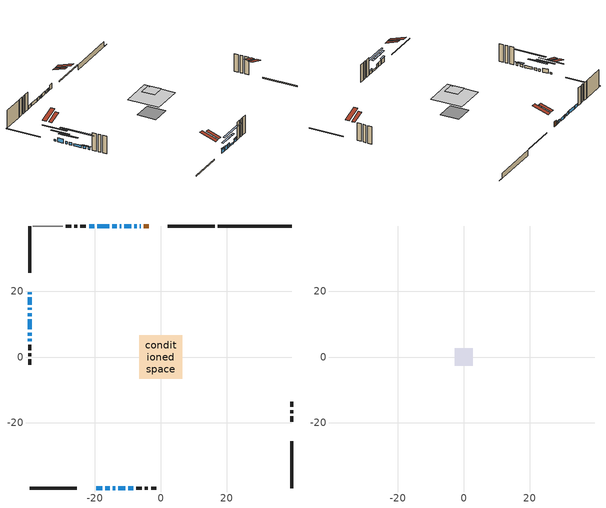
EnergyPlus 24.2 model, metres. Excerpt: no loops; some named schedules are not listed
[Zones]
conditioned space
 floor adiabatic (AdiabaticFloorConstruction): -6.54,-6.54 -6.54,6.54 6.54,6.54 6.54,-6.54 z5.18
 floor foundation (Slab1 construction): -3.92,-3.92 -3.92,3.92 3.92,3.92 3.92,-3.92 z-1.83
 wall outside (RimJoist1 construction): 16.4,39.73 2.19,39.73 / -39.73,-39.73 -25.52,-39.73 / -39.73,39.73 -39.73,25.52 / 39.73,-39.73 39.73,-25.52 z0.3:0.6
 wall outside (AdiabaticWallConstruction 1): -3.7,39.73 -5.15,39.73 z0.3:2.33
 wall outside (AdiabaticWallConstruction): -19.63,-39.73 -17.8,-39.73 / -16.87,-39.73 -15.45,-39.73 z0.3:2.08; -6.08,39.73 -6.38,39.73 / -7.31,39.73 -8.01,39.73 / -8.94,39.73 -11.01,39.73 / -11.94,39.73 -12.45,39.73 / -13.38,39.73 -14.71,39.73 / -15.64,39.73 -19.27,39.73 / -20.2,39.73 -21.76,39.73 z0.3:1.52; -39.73,19.63 -39.73,19.02 / -12.83,-39.73 -10.8,-39.73 z0.3:0.91; -14.52,-39.73 -13.76,-39.73 / -39.73,18.09 -39.73,15.81 z0.3:1.98; -39.73,14.88 -39.73,14.27 / -39.73,13.34 -39.73,12.32 / -39.73,7.42 -39.73,6.41 z0.3:1.32; -39.73,11.4 -39.73,8.35 z0.3:1.22; -39.73,5.48 -39.73,4.71 z0.3:1.37; -9.87,-39.73 -8.35,-39.73 z0.3:1.47
 wall outside (Wall1 construction): -22.69,39.73 -24.4,39.73 / -7.42,-39.73 -5.71,-39.73 / -39.73,3.79 -39.73,2.07 / 39.73,-19.63 39.73,-17.92 z0.3:7.62
 wall outside (Wall2 construction): -25.33,39.73 -26.23,39.73 / -4.78,-39.73 -3.88,-39.73 / -39.73,1.15 -39.73,0.24 / 39.73,-16.99 39.73,-16.09 z0.3:7.62
 wall outside (Wall3 construction): -27.16,39.73 -28.78,39.73 / -2.95,-39.73 -1.32,-39.73 / -39.73,-0.68 -39.73,-2.31 / 39.73,-15.16 39.73,-13.54 z0.3:7.62
 wall foundation (FoundationWall1 construction): 17.33,39.73,-1.83 17.33,39.73,0.3 37.49,39.73,0.3 37.49,39.73,-1.77 39.73,39.73,-1.77 39.73,39.73,-1.83
 wall adiabatic (Wall4 construction): -29.71,39.73 -38.8,39.73 z0.3:7.62
 window (WindowConstruction): -19.63,-39.73 -17.8,-39.73 z0.3:2.08
 window (WindowConstruction 14): -6.08,39.73 -6.38,39.73 z0.3:1.52
 window (WindowConstruction 15): -39.73,19.63 -39.73,19.02 z0.3:0.91
 window (WindowConstruction 7): -7.31,39.73 -8.01,39.73 z0.3:1.52
 window (WindowConstruction 8): -8.94,39.73 -11.01,39.73 z0.3:1.52
 window (WindowConstruction 9): -16.87,-39.73 -15.45,-39.73 z0.3:2.08
 window (WindowConstruction 10): -14.52,-39.73 -13.76,-39.73 z0.3:1.98
 window (WindowConstruction 11): -39.73,18.09 -39.73,15.81 z0.3:1.98
 window (WindowConstruction 12): -39.73,14.88 -39.73,14.27 z0.3:1.31
 window (WindowConstruction 13): -39.73,13.34 -39.73,12.32 z0.3:1.31
 window (WindowConstruction 16): -11.94,39.73 -12.45,39.73 z0.3:1.52
 window (WindowConstruction 17): -12.83,-39.73 -10.8,-39.73 z0.3:0.91
 window (WindowConstruction 18): -39.73,11.4 -39.73,8.35 z0.3:1.21
 window (WindowConstruction 1): -39.73,7.42 -39.73,6.41 z0.3:1.31
 window (WindowConstruction 2): -13.38,39.73 -14.71,39.73 z0.3:1.52
 window (WindowConstruction 3): -15.64,39.73 -19.27,39.73 z0.3:1.52
 window (WindowConstruction 4): -39.73,5.48 -39.73,4.72 z0.3:1.37
 window (WindowConstruction 5): -20.2,39.73 -21.76,39.73 z0.3:1.52
 window (WindowConstruction 6): -9.87,-39.73 -8.35,-39.73 z0.3:1.47
 door (Door): -3.7,39.73 -5.15,39.73 z0.3:2.33
 ceiling adiabatic (AdiabaticFloorConstruction): 6.54,-6.54 6.54,6.54 -6.54,6.54 -6.54,-6.54 z5.18
 roof outside (Roof3 construction): -2.77,39.73,7.62 -2.77,34.49,9.36 -1.39,34.49,9.36 -1.39,39.73,7.62; -20.56,-39.73,7.62 -20.56,-34.49,9.36 -21.94,-34.49,9.36 -21.94,-39.73,7.62; -39.73,20.56,7.62 -34.49,20.56,9.36 -34.49,21.94,9.36 -39.73,21.94,7.62; 39.73,-20.56,7.62 34.49,-20.56,9.36 34.49,-21.94,9.36 39.73,-21.94,7.62
attic - vented
 floor to conditioned space (Floor1 construction Reversed): -2.67,-2.67 -2.67,2.67 2.67,2.67 2.67,-2.67 z7.62
 floor to conditioned space (Floor2 construction Reversed): -2.03,-2.03 -2.03,2.03 2.03,2.03 2.03,-2.03 z7.62
 roof outside (Roof1 construction): -0.46,39.73,7.62 -0.46,33.19,9.79 1.26,33.19,9.79 1.26,39.73,7.62; -22.87,-39.73,7.62 -22.87,-33.19,9.79 -24.59,-33.19,9.79 -24.59,-39.73,7.62; -39.73,22.87,7.62 -33.19,22.87,9.79 -33.19,24.59,9.79 -39.73,24.59,7.62; 39.73,-22.87,7.62 33.19,-22.87,9.79 33.19,-24.59,9.79 39.73,-24.59,7.62
shading: -17.5,-39.73 -19.93,-39.73 -19.93,-40.34 -17.5,-40.34 z2.38; -39.73,14.14 -39.73,24.51 -40.03,24.51 -40.03,14.14 z5.79; -12.71,-39.73 -19.61,-39.73 -19.61,-40.34 -12.71,-40.34 z4.82; -11.02,-39.73 -17.26,-39.73 -17.26,-40.34 -11.02,-40.34 z4.72; -39.73,13.07 -39.73,20.83 -40.34,20.83 -40.34,13.07 z4.72; -39.73,11.53 -39.73,17.62 -40.34,17.62 -40.34,11.53 z4.06; -39.73,9.58 -39.73,16.08 -40.34,16.08 -40.34,9.58 z4.06; -5.31,-39.73 -18.32,-39.73 -18.32,-40.34 -5.31,-40.34 z6.4; -39.73,2.86 -39.73,16.88 -40.34,16.88 -40.34,2.86 z6.7; -39.73,6.11 -39.73,7.72 -40.34,7.72 -40.34,6.11 z1.61; -39.73,4.42 -39.73,5.78 -40.03,5.78 -40.03,4.42 z1.67; -8.05,-39.73 -10.17,-39.73 -10.17,-40.03 -8.05,-40.03 z1.77
[Building]
Building 1: Terrain=Suburbs
[Site:Location]
Toronto Intl AP_ON: Latitude {deg}=43.68; Longitude {deg}=-79.63; Time Zone {hr}=-5; Elevation {m}=173; Keep Site Location Information=Yes
[Site:GroundTemperature:Shallow]
4.59119, 2.66285, 2.50842, 3.42352, 7.09712, 10.7536, 13.9236, 15.9317, 16.1023, 14.4691, 11.3799, 7.83558
[Site:WaterMainsTemperature]
Calculation Method=Schedule; Temperature Schedule=mains temperature schedule
[Material] Roughness=Rough; Thermal Absorptance=0.9
Name | Thickness {m} | Conductivity {W/m-K} | Density {kg/m3} | Specific Heat {J/kg-K} | Solar Absorptance | Visible Absorptance
asphalt or fiberglass shingles | 0.00635 | 0.162714 | 1121.4 | 1465.45 | 0.4 | 0.4
ceiling loosefill ins | 0.169333 | 0.0480833 | 16.02 | 1046.75 | 0.7 | 0.7
ceiling loosefill ins 1 | 0.0846667 | 0.0480833 | 16.02 | 1046.75 | 0.7 | 0.7
ceiling stud and cavity | 0.1397 | 0.566682 | 65.682 | 1177.47 | 0.7 | 0.7
ceiling stud and cavity 1 | 0.1397 | 0.0926836 | 65.682 | 1177.47 | 0.7 | 0.7
concrete 4.0 in. | 0.1016 | 1.803125 | 2242.8 | 837.4 | 0.7 | 0.7
concrete 8.0 in. | 0.2032 | 1.803125 | 2242.8 | 837.4 | 0.7 | 0.7
door material | 0.04445 | 0.188738 | 512.64 | 1214.23 | 0.7 | 0.7
floor covering | 0.0127 | 0.0433444 | 54.468 | 1339.84 | 0.6 | 0.6
floor rigid ins; wall rigid ins | 0.512978 | 0.029427 | 32.04 | 1214.23 | 0.7 | 0.7
floor stud and cavity | 0.1397 | 1.75129 | 37.0049 | 1207.88 | 0.7 | 0.7
furniture material conditioned space 1 | 0.1524 | 0.115458 | 640.8 | 1214.23 | 0.6 | 0.6
gypsum board | 0.0127 | 0.160291 | 801 | 837.4 | 0.6 | 0.6
osb sheathing 0.5 in. | 0.0127 | 0.115458 | 512.64 | 1214.23 | 0.7 | 0.7
osb sheathing 0.5 in. 1 | 0.0127 | 0.115458 | 512.64 | 1214.23 | 0.4 | 0.4
osb sheathing 0.75 in. | 0.01905 | 0.115458 | 512.64 | 1214.23 | 0.7 | 0.7
rim joist stud and cavity | 0.0508 | 0.103237 | 50.32683 | 1063.81 | 0.6 | 0.6
roof stud and cavity | 0.2032 | 4.30861 | 78.34581 | 1123.46 | 0.7 | 0.7
wall stud and cavity | 0.1397 | 0.248715 | 139.0536 | 1170.24 | 0.7 | 0.7
wall stud and cavity 1 | 0.1397 | 0.244877 | 139.0536 | 1170.24 | 0.7 | 0.7
wall stud and cavity 2 | 0.1397 | 0.249497 | 139.0536 | 1170.24 | 0.7 | 0.7
wall stud and cavity 3 | 0.1397 | 0.193254 | 139.0536 | 1170.24 | 0.7 | 0.7
wall stud and cavity 4 | 0.0889 | 0.380278 | 52.3479 | 1209.89 | 0.7 | 0.7
wall stud and cavity 5 | 0.0889 | 0.391764 | 83.0341 | 1211.67 | 0.7 | 0.7
wood siding | 0.0254 | 0.102417 | 544.68 | 1172.36 | 0.4 | 0.4
wood siding 1; wood siding 2; wood siding 3 | 0.0254 | 0.102417 | 544.68 | 1172.36 | 0.7 | 0.7
[WindowMaterial:SimpleGlazingSystem]
Name | U-Factor {W/m2-K} | Solar Heat Gain Coefficient
WindowMaterial | 2.66696 | 0.53
WindowMaterial 1 | 2.67604 | 0.5
WindowMaterial 10 | 5.20275 | 0.65
WindowMaterial 11 | 2.691372 | 0.44
WindowMaterial 2 | 2.65787 | 0.58
WindowMaterial 3 | 2.67888 | 0.49
WindowMaterial 4 | 2.67945 | 0.5
WindowMaterial 5 | 2.67661 | 0.49
WindowMaterial 6 | 2.677177 | 0.49
WindowMaterial 7 | 2.66241 | 0.56
WindowMaterial 8 | 2.67093 | 0.52
WindowMaterial 9 | 2.682855 | 0.47
[Construction]
AdiabaticFloorConstruction: floor stud and cavity, floor rigid ins, osb sheathing 0.75 in., floor covering
AdiabaticWallConstruction: wood siding 2, wall rigid ins, wall stud and cavity 4, gypsum board
AdiabaticWallConstruction 1: wood siding 3, wall rigid ins, wall stud and cavity 4, gypsum board
Door: door material
Floor1 construction Reversed: gypsum board, ceiling stud and cavity, ceiling loosefill ins
Floor2 construction Reversed: gypsum board, ceiling stud and cavity 1, ceiling loosefill ins 1
FoundationWall1 construction: concrete 8.0 in.
furniture construction conditioned space 1: furniture material conditioned space 1
PartitionWallConstruction: gypsum board, wall stud and cavity 5, gypsum board
RimJoist1 construction: wood siding 1, rim joist stud and cavity
Roof1 construction: asphalt or fiberglass shingles
Roof3 construction: asphalt or fiberglass shingles, osb sheathing 0.75 in., roof stud and cavity, gypsum board
Slab1 construction: concrete 4.0 in.
Wall1 construction: wood siding, osb sheathing 0.5 in., wall stud and cavity, gypsum board
Wall2 construction: wood siding, osb sheathing 0.5 in., wall stud and cavity 1, gypsum board
Wall3 construction: wood siding, osb sheathing 0.5 in., wall stud and cavity 2, gypsum board
Wall4 construction: osb sheathing 0.5 in. 1, wall stud and cavity 3, gypsum board
WindowConstruction; WindowConstruction 2: WindowMaterial
WindowConstruction 1; WindowConstruction 13: WindowMaterial 1
WindowConstruction 10; WindowConstruction 11: WindowMaterial 8
WindowConstruction 12: WindowMaterial 9
WindowConstruction 14; WindowConstruction 15: WindowMaterial 10
WindowConstruction 16; WindowConstruction 17: WindowMaterial 11
WindowConstruction 18; WindowConstruction 4: WindowMaterial 3
WindowConstruction 3: WindowMaterial 2
WindowConstruction 5: WindowMaterial 4
WindowConstruction 6: WindowMaterial 5
WindowConstruction 7: WindowMaterial 6
WindowConstruction 8; WindowConstruction 9: WindowMaterial 7
[Zone] Multiplier=1; Part of Total Floor Area=Yes
Name | Volume {m3}
attic - vented | 15.9417
conditioned space | 613.7
[Space]
Name | Zone | Volume {m3}
attic - vented 1 | attic - vented | 15.9417
conditioned space 1 | conditioned space | 613.7
[ZoneInfiltration:EffectiveLeakageArea]
infil attic - vented 1: Zone or Space=attic - vented 1; Schedule=Always On Discrete; Effective Air Leakage Area {cm2}=1864.55; Stack Coefficient=0.000151551; Wind Coefficient=8.31763e-06
[ZoneMixing]
whole house fan mix: Zone or Space=attic - vented; Schedule=Always On Continuous; Design Flow Rate Calculation Method=Flow/Zone; Design Flow Rate {m3/s}=0; Source Zone or Space=conditioned space
[SurfaceProperty:ExposedFoundationPerimeter]
Slab1: Exposed Perimeter Calculation Method=TotalExposedPerimeter; Total Exposed Perimeter {m}=22.403
[InternalMass] Zone or ZoneList=conditioned space; Space or SpaceList=conditioned space 1
Name | Construction | Surface Area {m2}
furniture mass conditioned space 1 | furniture construction conditioned space 1 | 92.9201
partition wall mass | PartitionWallConstruction | 232.3
[Lights]
interior lighting: Zone or ZoneList or Space or SpaceList=conditioned space 1; Schedule=interior lighting schedule; Design Level Calculation Method=LightingLevel; Lighting Level {W}=343.2; Return Air Fraction=0; Fraction Radiant=0.6; Fraction Visible=0.2; Fraction Replaceable=1
[People]
occupants: Zone or ZoneList or Space or SpaceList=conditioned space 1; Number of People Schedule=occupants schedule; Number of People Calculation Method=People; Number of People=3; Fraction Radiant=0.314171; Sensible Heat Fraction=0.56303; Activity Level Schedule=occupants activity schedule; Carbon Dioxide Generation Rate {m3/s-W}=0; Enable ASHRAE 55 Comfort Warnings=No; Mean Radiant Temperature Calculation Type=EnclosureAveraged
[ElectricEquipment] Zone or ZoneList or Space or SpaceList=conditioned space 1; Design Level Calculation Method=EquipmentLevel
Name | Schedule | Design Level {W} | Fraction Latent | Fraction Radiant | Fraction Lost
clothes dryer | clothes dryer schedule | 140.772 | 0.015 | 0.081 | 0.85
clothes washer | clothes washer schedule | 32.1985 | 0.03 | 0.162 | 0.7
cooking range | cooking range schedule | 208.969 | 0.08 | 0.432 | 0.2
dishwasher | dishwasher schedule | 66.8632 | 0.3 | 0.18 | 0.4
fridge | fridge schedule | 72.9452 | 0 | 0.6 | 0
mech vent house fan | mech vent house fan schedule | 0 | 0 | 0 | 1
mech vent house fan cfis | mech vent house fan cfis schedule | 0 | 0 | 0 | 0
misc plug loads | misc plug loads schedule | 494.7 | 0.045 | 0.513 | 0.1
whole house fan | Always On Discrete | 0 | 0 | 0 | 1
[OtherEquipment] Zone or ZoneList or Space or SpaceList=conditioned space 1; Design Level Calculation Method=EquipmentLevel
Name | Fuel Type | Schedule | Design Level {W} | Fraction Latent | Fraction Radiant | Fraction Lost
clothes dryer 1 | Electricity | clothes dryer schedule | 0 | 0.015 | 0.081 | 0.85
cooking range 1 | Electricity | cooking range schedule | 0 | 0.08 | 0.432 | 0.2
general water use latent | None | general water use schedule | 59.3978 | 1 | 0 | 0
general water use sensible | None | general water use schedule | -58.539 | 0 | 0.6 | 0
mech vent house fan latent load | None | Always On Discrete | 0 | 1 | 0 | 0
mech vent house fan sensible load | None | Always On Discrete | 0 | 0 | 0 | 0
water heater energy adjustment1 | NaturalGas | Always On Discrete | 0.01 | 0 | 0 | 1
[ZoneInfiltration:DesignFlowRate] Zone or ZoneList or Space or SpaceList=conditioned space 1; Schedule=Always On Discrete; Design Flow Rate Calculation Method=Flow/Zone; Design Flow Rate {m3/s}=0
infil flow; natural vent flow; whole house fan flow
[Foundation:Kiva]
Foundation Kiva 1: Initial Indoor Air Temperature {C}=18; Wall Height Above Grade {m}=0.300015; Wall Depth Below Slab {m}=0.2032
[Foundation:Kiva:Settings]
Soil Conductivity {W/m-K}=0.849921; Soil Density {kg/m3}=1842.3; Soil Specific Heat {J/kg-K}=418.7; Ground Solar Absorptivity=0.9; Ground Thermal Absorptivity=0.9; Ground Surface Roughness {m}=0.03; Far-Field Width {m}=40; Deep-Ground Boundary Condition=ZeroFlux; Deep-Ground Depth {m}=40; Minimum Cell Dimension {m}=0.2; Maximum Cell Growth Coefficient=3; Simulation Timestep=Timestep
[Exterior:Lights]
exterior lighting: Schedule=exterior lighting schedule; Design Level {W}=75.6
[Schedule:Constant]
Name | Hourly Value
Always On Continuous; mech vent house fan schedule; mech vent house fan cfis schedule; Always On Discrete | 1
occupants activity schedule | 117.228
fridge schedule | 0
[Schedule:Week:Daily]
interior lighting schedule Week Rule - Jan1-Jan27: interior lighting schedule day, interior lighting schedule day, interior lighting schedule day, interior lighting schedule day, interior lighting schedule day, interior lighting schedule day, interior lighting schedule day, interior lighting schedule default day, interior lighting schedule default day, interior lighting schedule default day, interior lighting schedule default day, interior lighting schedule default day
interior lighting schedule Week Rule - Jan28-Feb3: interior lighting schedule day, interior lighting schedule day, interior lighting schedule day, interior lighting schedule day, interior lighting schedule day 1, interior lighting schedule day 1, interior lighting schedule day 1, interior lighting schedule default day, interior lighting schedule default day, interior lighting schedule default day, interior lighting schedule default day, interior lighting schedule default day
interior lighting schedule Week Rule - Feb4-Feb24: interior lighting schedule day 1, interior lighting schedule day 1, interior lighting schedule day 1, interior lighting schedule day 1, interior lighting schedule day 1, interior lighting schedule day 1, interior lighting schedule day 1, interior lighting schedule default day, interior lighting schedule default day, interior lighting schedule default day, interior lighting schedule default day, interior lighting schedule default day
interior lighting schedule Week Rule - Feb25-Mar3: interior lighting schedule day 1, interior lighting schedule day 1, interior lighting schedule day 1, interior lighting schedule day 1, interior lighting schedule day 2, interior lighting schedule day 2, interior lighting schedule day 2, interior lighting schedule default day, interior lighting schedule default day, interior lighting schedule default day, interior lighting schedule default day, interior lighting schedule default day
interior lighting schedule Week Rule - Mar4-Mar31: interior lighting schedule day 2, interior lighting schedule day 2, interior lighting schedule day 2, interior lighting schedule day 2, interior lighting schedule day 2, interior lighting schedule day 2, interior lighting schedule day 2, interior lighting schedule default day, interior lighting schedule default day, interior lighting schedule default day, interior lighting schedule default day, interior lighting schedule default day
interior lighting schedule Week Rule - Apr1-Apr28: interior lighting schedule day 3, interior lighting schedule day 3, interior lighting schedule day 3, interior lighting schedule day 3, interior lighting schedule day 3, interior lighting schedule day 3, interior lighting schedule day 3, interior lighting schedule default day, interior lighting schedule default day, interior lighting schedule default day, interior lighting schedule default day, interior lighting schedule default day
interior lighting schedule Week Rule - Apr29-May5: interior lighting schedule day 3, interior lighting schedule day 3, interior lighting schedule day 4, interior lighting schedule day 4, interior lighting schedule day 4, interior lighting schedule day 4, interior lighting schedule day 4, interior lighting schedule default day, interior lighting schedule default day, interior lighting schedule default day, interior lighting schedule default day, interior lighting schedule default day
interior lighting schedule Week Rule - May6-May26: interior lighting schedule day 4, interior lighting schedule day 4, interior lighting schedule day 4, interior lighting schedule day 4, interior lighting schedule day 4, interior lighting schedule day 4, interior lighting schedule day 4, interior lighting schedule default day, interior lighting schedule default day, interior lighting schedule default day, interior lighting schedule default day, interior lighting schedule default day
interior lighting schedule Week Rule - May27-Jun2: interior lighting schedule day 4, interior lighting schedule day 4, interior lighting schedule day 4, interior lighting schedule day 4, interior lighting schedule day 4, interior lighting schedule day 5, interior lighting schedule day 5, interior lighting schedule default day, interior lighting schedule default day, interior lighting schedule default day, interior lighting schedule default day, interior lighting schedule default day
interior lighting schedule Week Rule - Jun3-Jun30: interior lighting schedule day 5, interior lighting schedule day 5, interior lighting schedule day 5, interior lighting schedule day 5, interior lighting schedule day 5, interior lighting schedule day 5, interior lighting schedule day 5, interior lighting schedule default day, interior lighting schedule default day, interior lighting schedule default day, interior lighting schedule default day, interior lighting schedule default day
interior lighting schedule Week Rule - Jul1-Jul28: interior lighting schedule day 6, interior lighting schedule day 6, interior lighting schedule day 6, interior lighting schedule day 6, interior lighting schedule day 6, interior lighting schedule day 6, interior lighting schedule day 6, interior lighting schedule default day, interior lighting schedule default day, interior lighting schedule default day, interior lighting schedule default day, interior lighting schedule default day
interior lighting schedule Week Rule - Jul29-Aug4: interior lighting schedule day 6, interior lighting schedule day 6, interior lighting schedule day 6, interior lighting schedule day 7, interior lighting schedule day 7, interior lighting schedule day 7, interior lighting schedule day 7, interior lighting schedule default day, interior lighting schedule default day, interior lighting schedule default day, interior lighting schedule default day, interior lighting schedule default day
interior lighting schedule Week Rule - Aug5-Aug25: interior lighting schedule day 7, interior lighting schedule day 7, interior lighting schedule day 7, interior lighting schedule day 7, interior lighting schedule day 7, interior lighting schedule day 7, interior lighting schedule day 7, interior lighting schedule default day, interior lighting schedule default day, interior lighting schedule default day, interior lighting schedule default day, interior lighting schedule default day
interior lighting schedule Week Rule - Aug26-Sep1: interior lighting schedule day 7, interior lighting schedule day 7, interior lighting schedule day 7, interior lighting schedule day 7, interior lighting schedule day 7, interior lighting schedule day 7, interior lighting schedule day 8, interior lighting schedule default day, interior lighting schedule default day, interior lighting schedule default day, interior lighting schedule default day, interior lighting schedule default day
interior lighting schedule Week Rule - Sep2-Sep29: interior lighting schedule day 8, interior lighting schedule day 8, interior lighting schedule day 8, interior lighting schedule day 8, interior lighting schedule day 8, interior lighting schedule day 8, interior lighting schedule day 8, interior lighting schedule default day, interior lighting schedule default day, interior lighting schedule default day, interior lighting schedule default day, interior lighting schedule default day
interior lighting schedule Week Rule - Sep30-Oct6: interior lighting schedule day 8, interior lighting schedule day 9, interior lighting schedule day 9, interior lighting schedule day 9, interior lighting schedule day 9, interior lighting schedule day 9, interior lighting schedule day 9, interior lighting schedule default day, interior lighting schedule default day, interior lighting schedule default day, interior lighting schedule default day, interior lighting schedule default day
interior lighting schedule Week Rule - Oct7-Oct27: interior lighting schedule day 9, interior lighting schedule day 9, interior lighting schedule day 9, interior lighting schedule day 9, interior lighting schedule day 9, interior lighting schedule day 9, interior lighting schedule day 9, interior lighting schedule default day, interior lighting schedule default day, interior lighting schedule default day, interior lighting schedule default day, interior lighting schedule default day
interior lighting schedule Week Rule - Oct28-Nov3: interior lighting schedule day 9, interior lighting schedule day 9, interior lighting schedule day 9, interior lighting schedule day 9, interior lighting schedule day 10, interior lighting schedule day 10, interior lighting schedule day 10, interior lighting schedule default day, interior lighting schedule default day, interior lighting schedule default day, interior lighting schedule default day, interior lighting schedule default day
interior lighting schedule Week Rule - Nov4-Nov24: interior lighting schedule day 10, interior lighting schedule day 10, interior lighting schedule day 10, interior lighting schedule day 10, interior lighting schedule day 10, interior lighting schedule day 10, interior lighting schedule day 10, interior lighting schedule default day, interior lighting schedule default day, interior lighting schedule default day, interior lighting schedule default day, interior lighting schedule default day
interior lighting schedule Week Rule - Nov25-Dec1: interior lighting schedule day 10, interior lighting schedule day 10, interior lighting schedule day 10, interior lighting schedule day 10, interior lighting schedule day 10, interior lighting schedule day 10, interior lighting schedule day 11, interior lighting schedule default day, interior lighting schedule default day, interior lighting schedule default day, interior lighting schedule default day, interior lighting schedule default day
interior lighting schedule Week Rule - Dec2-Dec31: interior lighting schedule day 11, interior lighting schedule day 11, interior lighting schedule day 11, interior lighting schedule day 11, interior lighting schedule day 11, interior lighting schedule day 11, interior lighting schedule day 11, interior lighting schedule default day, interior lighting schedule default day, interior lighting schedule default day, interior lighting schedule default day, interior lighting schedule default day
occupants schedule Week Rule - Jan1-Dec31: occupants schedule day, occupants schedule day, occupants schedule day, occupants schedule day, occupants schedule day, occupants schedule day, occupants schedule day, occupants schedule default day, occupants schedule default day, occupants schedule default day, occupants schedule default day, occupants schedule default day
clothes dryer schedule Week Rule - Jan1-Dec31: clothes dryer schedule day, clothes dryer schedule day, clothes dryer schedule day, clothes dryer schedule day, clothes dryer schedule day, clothes dryer schedule day, clothes dryer schedule day, clothes dryer schedule default day, clothes dryer schedule default day, clothes dryer schedule default day, clothes dryer schedule default day, clothes dryer schedule default day
clothes washer schedule Week Rule - Jan1-Dec31: clothes washer schedule day, clothes washer schedule day, clothes washer schedule day, clothes washer schedule day, clothes washer schedule day, clothes washer schedule day, clothes washer schedule day, clothes washer schedule default day, clothes washer schedule default day, clothes washer schedule default day, clothes washer schedule default day, clothes washer schedule default day
cooking range schedule Week Rule - Jan1-Dec31: cooking range schedule day, cooking range schedule day, cooking range schedule day, cooking range schedule day, cooking range schedule day, cooking range schedule day, cooking range schedule day, cooking range schedule default day, cooking range schedule default day, cooking range schedule default day, cooking range schedule default day, cooking range schedule default day
dishwasher schedule Week Rule - Jan1-Dec31: dishwasher schedule day, dishwasher schedule day, dishwasher schedule day, dishwasher schedule day, dishwasher schedule day, dishwasher schedule day, dishwasher schedule day, dishwasher schedule default day, dishwasher schedule default day, dishwasher schedule default day, dishwasher schedule default day, dishwasher schedule default day
misc plug loads schedule Week Rule - Jan1-Dec31: misc plug loads schedule day, misc plug loads schedule day, misc plug loads schedule day, misc plug loads schedule day, misc plug loads schedule day, misc plug loads schedule day, misc plug loads schedule day, misc plug loads schedule default day, misc plug loads schedule default day, misc plug loads schedule default day, misc plug loads schedule default day, misc plug loads schedule default day
general water use schedule Week Rule - Jan1-Dec31: general water use schedule day, general water use schedule day, general water use schedule day, general water use schedule day, general water use schedule day, general water use schedule day, general water use schedule day, general water use schedule default day, general water use schedule default day, general water use schedule default day, general water use schedule default day, general water use schedule default day
exterior lighting schedule Week Rule - Jan1-Jan27: exterior lighting schedule day, exterior lighting schedule day, exterior lighting schedule day, exterior lighting schedule day, exterior lighting schedule day, exterior lighting schedule day, exterior lighting schedule day, exterior lighting schedule default day, exterior lighting schedule default day, exterior lighting schedule default day, exterior lighting schedule default day, exterior lighting schedule default day
exterior lighting schedule Week Rule - Jan28-Feb3: exterior lighting schedule day, exterior lighting schedule day, exterior lighting schedule day, exterior lighting schedule day, exterior lighting schedule day 1, exterior lighting schedule day 1, exterior lighting schedule day 1, exterior lighting schedule default day, exterior lighting schedule default day, exterior lighting schedule default day, exterior lighting schedule default day, exterior lighting schedule default day
exterior lighting schedule Week Rule - Feb4-Feb24: exterior lighting schedule day 1, exterior lighting schedule day 1, exterior lighting schedule day 1, exterior lighting schedule day 1, exterior lighting schedule day 1, exterior lighting schedule day 1, exterior lighting schedule day 1, exterior lighting schedule default day, exterior lighting schedule default day, exterior lighting schedule default day, exterior lighting schedule default day, exterior lighting schedule default day
exterior lighting schedule Week Rule - Feb25-Mar3: exterior lighting schedule day 1, exterior lighting schedule day 1, exterior lighting schedule day 1, exterior lighting schedule day 1, exterior lighting schedule day 2, exterior lighting schedule day 2, exterior lighting schedule day 2, exterior lighting schedule default day, exterior lighting schedule default day, exterior lighting schedule default day, exterior lighting schedule default day, exterior lighting schedule default day
exterior lighting schedule Week Rule - Mar4-Mar31: exterior lighting schedule day 2, exterior lighting schedule day 2, exterior lighting schedule day 2, exterior lighting schedule day 2, exterior lighting schedule day 2, exterior lighting schedule day 2, exterior lighting schedule day 2, exterior lighting schedule default day, exterior lighting schedule default day, exterior lighting schedule default day, exterior lighting schedule default day, exterior lighting schedule default day
exterior lighting schedule Week Rule - Apr1-Apr28: exterior lighting schedule day 3, exterior lighting schedule day 3, exterior lighting schedule day 3, exterior lighting schedule day 3, exterior lighting schedule day 3, exterior lighting schedule day 3, exterior lighting schedule day 3, exterior lighting schedule default day, exterior lighting schedule default day, exterior lighting schedule default day, exterior lighting schedule default day, exterior lighting schedule default day
exterior lighting schedule Week Rule - Apr29-May5: exterior lighting schedule day 3, exterior lighting schedule day 3, exterior lighting schedule day 4, exterior lighting schedule day 4, exterior lighting schedule day 4, exterior lighting schedule day 4, exterior lighting schedule day 4, exterior lighting schedule default day, exterior lighting schedule default day, exterior lighting schedule default day, exterior lighting schedule default day, exterior lighting schedule default day
exterior lighting schedule Week Rule - May6-May26: exterior lighting schedule day 4, exterior lighting schedule day 4, exterior lighting schedule day 4, exterior lighting schedule day 4, exterior lighting schedule day 4, exterior lighting schedule day 4, exterior lighting schedule day 4, exterior lighting schedule default day, exterior lighting schedule default day, exterior lighting schedule default day, exterior lighting schedule default day, exterior lighting schedule default day
exterior lighting schedule Week Rule - May27-Jun2: exterior lighting schedule day 4, exterior lighting schedule day 4, exterior lighting schedule day 4, exterior lighting schedule day 4, exterior lighting schedule day 4, exterior lighting schedule day 5, exterior lighting schedule day 5, exterior lighting schedule default day, exterior lighting schedule default day, exterior lighting schedule default day, exterior lighting schedule default day, exterior lighting schedule default day
exterior lighting schedule Week Rule - Jun3-Jun30: exterior lighting schedule day 5, exterior lighting schedule day 5, exterior lighting schedule day 5, exterior lighting schedule day 5, exterior lighting schedule day 5, exterior lighting schedule day 5, exterior lighting schedule day 5, exterior lighting schedule default day, exterior lighting schedule default day, exterior lighting schedule default day, exterior lighting schedule default day, exterior lighting schedule default day
exterior lighting schedule Week Rule - Jul1-Jul28: exterior lighting schedule day 6, exterior lighting schedule day 6, exterior lighting schedule day 6, exterior lighting schedule day 6, exterior lighting schedule day 6, exterior lighting schedule day 6, exterior lighting schedule day 6, exterior lighting schedule default day, exterior lighting schedule default day, exterior lighting schedule default day, exterior lighting schedule default day, exterior lighting schedule default day
exterior lighting schedule Week Rule - Jul29-Aug4: exterior lighting schedule day 6, exterior lighting schedule day 6, exterior lighting schedule day 6, exterior lighting schedule day 7, exterior lighting schedule day 7, exterior lighting schedule day 7, exterior lighting schedule day 7, exterior lighting schedule default day, exterior lighting schedule default day, exterior lighting schedule default day, exterior lighting schedule default day, exterior lighting schedule default day
exterior lighting schedule Week Rule - Aug5-Aug25: exterior lighting schedule day 7, exterior lighting schedule day 7, exterior lighting schedule day 7, exterior lighting schedule day 7, exterior lighting schedule day 7, exterior lighting schedule day 7, exterior lighting schedule day 7, exterior lighting schedule default day, exterior lighting schedule default day, exterior lighting schedule default day, exterior lighting schedule default day, exterior lighting schedule default day
exterior lighting schedule Week Rule - Aug26-Sep1: exterior lighting schedule day 7, exterior lighting schedule day 7, exterior lighting schedule day 7, exterior lighting schedule day 7, exterior lighting schedule day 7, exterior lighting schedule day 7, exterior lighting schedule day 8, exterior lighting schedule default day, exterior lighting schedule default day, exterior lighting schedule default day, exterior lighting schedule default day, exterior lighting schedule default day
exterior lighting schedule Week Rule - Sep2-Sep29: exterior lighting schedule day 8, exterior lighting schedule day 8, exterior lighting schedule day 8, exterior lighting schedule day 8, exterior lighting schedule day 8, exterior lighting schedule day 8, exterior lighting schedule day 8, exterior lighting schedule default day, exterior lighting schedule default day, exterior lighting schedule default day, exterior lighting schedule default day, exterior lighting schedule default day
exterior lighting schedule Week Rule - Sep30-Oct6: exterior lighting schedule day 8, exterior lighting schedule day 9, exterior lighting schedule day 9, exterior lighting schedule day 9, exterior lighting schedule day 9, exterior lighting schedule day 9, exterior lighting schedule day 9, exterior lighting schedule default day, exterior lighting schedule default day, exterior lighting schedule default day, exterior lighting schedule default day, exterior lighting schedule default day
exterior lighting schedule Week Rule - Oct7-Oct27: exterior lighting schedule day 9, exterior lighting schedule day 9, exterior lighting schedule day 9, exterior lighting schedule day 9, exterior lighting schedule day 9, exterior lighting schedule day 9, exterior lighting schedule day 9, exterior lighting schedule default day, exterior lighting schedule default day, exterior lighting schedule default day, exterior lighting schedule default day, exterior lighting schedule default day
[Schedule:Year]
interior lighting schedule: interior lighting schedule Week Rule - Jan1-Jan27, 1, 1, 1, 27, interior lighting schedule Week Rule - Jan28-Feb3, 1, 28, 2, 3, interior lighting schedule Week Rule - Feb4-Feb24, 2, 4, 2, 24, interior lighting schedule Week Rule - Feb25-Mar3, 2, 25, 3, 3, interior lighting schedule Week Rule - Mar4-Mar31, 3, 4, 3, 31, interior lighting schedule Week Rule - Apr1-Apr28, 4, 1, 4, 28, interior lighting schedule Week Rule - Apr29-May5, 4, 29, 5, 5, interior lighting schedule Week Rule - May6-May26, 5, 6, 5, 26, interior lighting schedule Week Rule - May27-Jun2, 5, 27, 6, 2, interior lighting schedule Week Rule - Jun3-Jun30, 6, 3, 6, 30, interior lighting schedule Week Rule - Jul1-Jul28, 7, 1, 7, 28, interior lighting schedule Week Rule - Jul29-Aug4, 7, 29, 8, 4, interior lighting schedule Week Rule - Aug5-Aug25, 8, 5, 8, 25, interior lighting schedule Week Rule - Aug26-Sep1, 8, 26, 9, 1, interior lighting schedule Week Rule - Sep2-Sep29, 9, 2, 9, 29, interior lighting schedule Week Rule - Sep30-Oct6, 9, 30, 10, 6, interior lighting schedule Week Rule - Oct7-Oct27, 10, 7, 10, 27, interior lighting schedule Week Rule - Oct28-Nov3, 10, 28, 11, 3, interior lighting schedule Week Rule - Nov4-Nov24, 11, 4, 11, 24, interior lighting schedule Week Rule - Nov25-Dec1, 11, 25, 12, 1, interior lighting schedule Week Rule - Dec2-Dec31, 12, 2, 12, 31
occupants schedule: occupants schedule Week Rule - Jan1-Dec31, 1, 1, 12, 31
clothes dryer schedule: clothes dryer schedule Week Rule - Jan1-Dec31, 1, 1, 12, 31
clothes washer schedule: clothes washer schedule Week Rule - Jan1-Dec31, 1, 1, 12, 31
cooking range schedule: cooking range schedule Week Rule - Jan1-Dec31, 1, 1, 12, 31
dishwasher schedule: dishwasher schedule Week Rule - Jan1-Dec31, 1, 1, 12, 31
misc plug loads schedule: misc plug loads schedule Week Rule - Jan1-Dec31, 1, 1, 12, 31
general water use schedule: general water use schedule Week Rule - Jan1-Dec31, 1, 1, 12, 31
exterior lighting schedule: exterior lighting schedule Week Rule - Jan1-Jan27, 1, 1, 1, 27, exterior lighting schedule Week Rule - Jan28-Feb3, 1, 28, 2, 3, exterior lighting schedule Week Rule - Feb4-Feb24, 2, 4, 2, 24, exterior lighting schedule Week Rule - Feb25-Mar3, 2, 25, 3, 3, exterior lighting schedule Week Rule - Mar4-Mar31, 3, 4, 3, 31, exterior lighting schedule Week Rule - Apr1-Apr28, 4, 1, 4, 28, exterior lighting schedule Week Rule - Apr29-May5, 4, 29, 5, 5, exterior lighting schedule Week Rule - May6-May26, 5, 6, 5, 26, exterior lighting schedule Week Rule - May27-Jun2, 5, 27, 6, 2, exterior lighting schedule Week Rule - Jun3-Jun30, 6, 3, 6, 30, exterior lighting schedule Week Rule - Jul1-Jul28, 7, 1, 7, 28, exterior lighting schedule Week Rule - Jul29-Aug4, 7, 29, 8, 4, exterior lighting schedule Week Rule - Aug5-Aug25, 8, 5, 8, 25, exterior lighting schedule Week Rule - Aug26-Sep1, 8, 26, 9, 1, exterior lighting schedule Week Rule - Sep2-Sep29, 9, 2, 9, 29, exterior lighting schedule Week Rule - Sep30-Oct6, 9, 30, 10, 6, exterior lighting schedule Week Rule - Oct7-Oct27, 10, 7, 10, 27, exterior lighting schedule Week Rule - Oct28-Nov3, 10, 28, 11, 3, exterior lighting schedule Week Rule - Nov4-Nov24, 11, 4, 11, 24, exterior lighting schedule Week Rule - Nov25-Dec1, 11, 25, 12, 1, exterior lighting schedule Week Rule - Dec2-Dec31, 12, 2, 12, 31
[Schedule:Compact]
mains temperature schedule: Through: 01/01, For: AllDays, Until: 24:00, 8.43722, Through: 01/02, For: AllDays, Until: 24:00, 8.37111, Through: 01/03, For: AllDays, Until: 24:00, 8.30611, Through: 01/04, For: AllDays, Until: 24:00, 8.24222, Through: 01/05, For: AllDays, Until: 24:00, 8.17944, Through: 01/06, For: AllDays, Until: 24:00, 8.11833, Through: 01/07, For: AllDays, Until: 24:00, 8.05833, Through: 01/08, For: AllDays, Until: 24:00, 7.99944, Through: 01/09, For: AllDays, Until: 24:00, 7.94222, Through: 01/10, For: AllDays, Until: 24:00, 7.88611, Through: 01/11, For: AllDays, Until: 24:00, 7.83167, Through: 01/12, For: AllDays, Until: 24:00, 7.77833, Through: 01/13, For: AllDays, Until: 24:00, 7.72611, Through: 01/14, For: AllDays, Until: 24:00, 7.67556, Through: 01/15, For: AllDays, Until: 24:00, 7.62667, Through: 01/16, For: AllDays, Until: 24:00, 7.57889, Through: 01/17, For: AllDays, Until: 24:00, 7.53278, Through: 01/18, For: AllDays, Until: 24:00, 7.48778, Through: 01/19, For: AllDays, Until: 24:00, 7.44444, Through: 01/20, For: AllDays, Until: 24:00, 7.40278, Through: 01/21, For: AllDays, Until: 24:00, 7.36278, Through: 01/22, For: AllDays, Until: 24:00, 7.32389, Through: 01/23, For: AllDays, Until: 24:00, 7.28667, Through: 01/24, For: AllDays, Until: 24:00, 7.25056, Through: 01/25, For: AllDays, Until: 24:00, 7.21667, Through: 01/26, For: AllDays, Until: 24:00, 7.18389, Through: 01/27, For: AllDays, Until: 24:00, 7.15278, Through: 01/28, For: AllDays, Until: 24:00, 7.12333, Through: 01/29, For: AllDays, Until: 24:00, 7.09556, Through: 01/30, For: AllDays, Until: 24:00, 7.06944, Through: 01/31, For: AllDays, Until: 24:00, 7.04444, Through: 02/01, For: AllDays, Until: 24:00, 7.02167, Through: 02/02, For: AllDays, Until: 24:00, 7, Through: 02/03, For: AllDays, Until: 24:00, 6.98, Through: 02/04, For: AllDays, Until: 24:00, 6.96222, Through: 02/05, For: AllDays, Until: 24:00, 6.94556, Through: 02/06, For: AllDays, Until: 24:00, 6.93056, Through: 02/07, For: AllDays, Until: 24:00, 6.91722, Through: 02/08, For: AllDays, Until: 24:00, 6.90556, Through: 02/09, For: AllDays, Until: 24:00, 6.89556, Through: 02/10, For: AllDays, Until: 24:00, 6.88722, Through: 02/11, For: AllDays, Until: 24:00, 6.88056, Through: 02/12, For: AllDays, Until: 24:00, 6.875, Through: 02/13, For: AllDays, Until: 24:00, 6.87167, Through: 02/14, For: AllDays, Until: 24:00, 6.87, Through: 02/15, For: AllDays, Until: 24:00, 6.87, Through: 02/16, For: AllDays, Until: 24:00, 6.87167, Through: 02/17, For: AllDays, Until: 24:00, 6.875, Through: 02/18, For: AllDays, Until: 24:00, 6.88, Through: 02/19, For: AllDays, Until: 24:00, 6.88611, Through: 02/20, For: AllDays, Until: 24:00, 6.89444, Through: 02/21, For: AllDays, Until: 24:00, 6.90444, Through: 02/22, For: AllDays, Until: 24:00, 6.91611, Through: 02/23, For: AllDays, Until: 24:00, 6.92889, Through: 02/24, For: AllDays, Until: 24:00, 6.94389, Through: 02/25, For: AllDays, Until: 24:00, 6.96056, Through: 02/26, For: AllDays, Until: 24:00, 6.97833, Through: 02/27, For: AllDays, Until: 24:00, 6.99833, Through: 02/28, For: AllDays, Until: 24:00, 7.01944, Through: 03/01, For: AllDays, Until: 24:00, 7.04222, Through: 03/02, For: AllDays, Until: 24:00, 7.06667, Through: 03/03, For: AllDays, Until: 24:00, 7.09278, Through: 03/04, For: AllDays, Until: 24:00, 7.12056, Through: 03/05, For: AllDays, Until: 24:00, 7.15, Through: 03/06, For: AllDays, Until: 24:00, 7.18111, Through: 03/07, For: AllDays, Until: 24:00, 7.21333, Through: 03/08, For: AllDays, Until: 24:00, 7.24722, Through: 03/09, For: AllDays, Until: 24:00, 7.28278, Through: 03/10, For: AllDays, Until: 24:00, 7.32, Through: 03/11, For: AllDays, Until: 24:00, 7.35889, Through: 03/12, For: AllDays, Until: 24:00, 7.39889, Through: 03/13, For: AllDays, Until: 24:00, 7.44056, Through: 03/14, For: AllDays, Until: 24:00, 7.48389, Through: 03/15, For: AllDays, Until: 24:00, 7.52833, Through: 03/16, For: AllDays, Until: 24:00, 7.57444, Through: 03/17, For: AllDays, Until: 24:00, 7.62222, Through: 03/18, For: AllDays, Until: 24:00, 7.67111, Through: 03/19, For: AllDays, Until: 24:00, 7.72111, Through: 03/20, For: AllDays, Until: 24:00, 7.77333, Through: 03/21, For: AllDays, Until: 24:00, 7.82611, Through: 03/22, For: AllDays, Until: 24:00, 7.88111, Through: 03/23, For: AllDays, Until: 24:00, 7.93667, Through: 03/24, For: AllDays, Until: 24:00, 7.99389, Through: 03/25, For: AllDays, Until: 24:00, 8.05278, Through: 03/26, For: AllDays, Until: 24:00, 8.11278, Through: 03/27, For: AllDays, Until: 24:00, 8.17389, Through: 03/28, For: AllDays, Until: 24:00, 8.23611, Through: 03/29, For: AllDays, Until: 24:00, 8.3, Through: 03/30, For: AllDays, Until: 24:00, 8.365, Through: 03/31, For: AllDays, Until: 24:00, 8.43111, Through: 04/01, For: AllDays, Until: 24:00, 8.49833, Through: 04/02, For: AllDays, Until: 24:00, 8.56722, Through: 04/03, For: AllDays, Until: 24:00, 8.63667, Through: 04/04, For: AllDays, Until: 24:00, 8.70778, Through: 04/05, For: AllDays, Until: 24:00, 8.77944, Through: 04/06, For: AllDays, Until: 24:00, 8.85278, Through: 04/07, For: AllDays, Until: 24:00, 8.92667, Through: 04/08, For: AllDays, Until: 24:00, 9.00222, Through: 04/09, For: AllDays, Until: 24:00, 9.07833, Through: 04/10, For: AllDays, Until: 24:00, 9.15556, Through: 04/11, For: AllDays, Until: 24:00, 9.23389, Through: 04/12, For: AllDays, Until: 24:00, 9.31278, Through: 04/13, For: AllDays, Until: 24:00, 9.39278, Through: 04/14, For: AllDays, Until: 24:00, 9.47389, Through: 04/15, For: AllDays, Until: 24:00, 9.55611, Through: 04/16, For: AllDays, Until: 24:00, 9.63833, Through: 04/17, For: AllDays, Until: 24:00, 9.72222, Through: 04/18, For: AllDays, Until: 24:00, 9.80667, Through: 04/19, For: AllDays, Until: 24:00, 9.89167, Through: 04/20, For: AllDays, Until: 24:00, 9.97778, Through: 04/21, For: AllDays, Until: 24:00, 10.0644, Through: 04/22, For: AllDays, Until: 24:00, 10.1517, Through: 04/23, For: AllDays, Until: 24:00, 10.24, Through: 04/24, For: AllDays, Until: 24:00, 10.3289, Through: 04/25, For: AllDays, Until: 24:00, 10.4183, Through: 04/26, For: AllDays, Until: 24:00, 10.5083, Through: 04/27, For: AllDays, Until: 24:00, 10.5989, Through: 04/28, For: AllDays, Until: 24:00, 10.69, Through: 04/29, For: AllDays, Until: 24:00, 10.7817, Through: 04/30, For: AllDays, Until: 24:00, 10.8739, Through: 05/01, For: AllDays, Until: 24:00, 10.9667, Through: 05/02, For: AllDays, Until: 24:00, 11.0594, Through: 05/03, For: AllDays, Until: 24:00, 11.1533, Through: 05/04, For: AllDays, Until: 24:00, 11.2472, Through: 05/05, For: AllDays, Until: 24:00, 11.3411, Through: 05/06, For: AllDays, Until: 24:00, 11.4361, Through: 05/07, For: AllDays, Until: 24:00, 11.5306, Through: 05/08, For: AllDays, Until: 24:00, 11.6261, Through: 05/09, For: AllDays, Until: 24:00, 11.7217, Through: 05/10, For: AllDays, Until: 24:00, 11.8172, Through: 05/11, For: AllDays, Until: 24:00, 11.9128, Through: 05/12, For: AllDays, Until: 24:00, 12.0089, Through: 05/13, For: AllDays, Until: 24:00, 12.105, Through: 05/14, For: AllDays, Until: 24:00, 12.2017, Through: 05/15, For: AllDays, Until: 24:00, 12.2978, Through: 05/16, For: AllDays, Until: 24:00, 12.3944, Through: 05/17, For: AllDays, Until: 24:00, 12.4906, Through: 05/18, For: AllDays, Until: 24:00, 12.5872, Through: 05/19, For: AllDays, Until: 24:00, 12.6833, Through: 05/20, For: AllDays, Until: 24:00, 12.78, Through: 05/21, For: AllDays, Until: 24:00, 12.8761, Through: 05/22, For: AllDays, Until: 24:00, 12.9722, Through: 05/23, For: AllDays, Until: 24:00, 13.0683, Through: 05/24, For: AllDays, Until: 24:00, 13.1639, Through: 05/25, For: AllDays, Until: 24:00, 13.2594, Through: 05/26, For: AllDays, Until: 24:00, 13.355, Through: 05/27, For: AllDays, Until: 24:00, 13.45, Through: 05/28, For: AllDays, Until: 24:00, 13.545, Through: 05/29, For: AllDays, Until: 24:00, 13.6394, Through: 05/30, For: AllDays, Until: 24:00, 13.7333, Through: 05/31, For: AllDays, Until: 24:00, 13.8272, Through: 06/01, For: AllDays, Until: 24:00, 13.9206, Through: 06/02, For: AllDays, Until: 24:00, 14.0139, Through: 06/03, For: AllDays, Until: 24:00, 14.1061, Through: 06/04, For: AllDays, Until: 24:00, 14.1983, Through: 06/05, For: AllDays, Until: 24:00, 14.2894, Through: 06/06, For: AllDays, Until: 24:00, 14.3806, Through: 06/07, For: AllDays, Until: 24:00, 14.4711, Through: 06/08, For: AllDays, Until: 24:00, 14.5606, Through: 06/09, For: AllDays, Until: 24:00, 14.65, Through: 06/10, For: AllDays, Until: 24:00, 14.7383, Through: 06/11, For: AllDays, Until: 24:00, 14.8267, Through: 06/12, For: AllDays, Until: 24:00, 14.9133, Through: 06/13, For: AllDays, Until: 24:00, 15, Through: 06/14, For: AllDays, Until: 24:00, 15.0856, Through: 06/15, For: AllDays, Until: 24:00, 15.1706, Through: 06/16, For: AllDays, Until: 24:00, 15.255, Through: 06/17, For: AllDays, Until: 24:00, 15.3383, Through: 06/18, For: AllDays, Until: 24:00, 15.4206, Through: 06/19, For: AllDays, Until: 24:00, 15.5022, Through: 06/20, For: AllDays, Until: 24:00, 15.5828, Through: 06/21, For: AllDays, Until: 24:00, 15.6628, Through: 06/22, For: AllDays, Until: 24:00, 15.7417, Through: 06/23, For: AllDays, Until: 24:00, 15.8194, Through: 06/24, For: AllDays, Until: 24:00, 15.8961, Through: 06/25, For: AllDays, Until: 24:00, 15.9722, Through: 06/26, For: AllDays, Until: 24:00, 16.0467, Through: 06/27, For: AllDays, Until: 24:00, 16.1206, Through: 06/28, For: AllDays, Until: 24:00, 16.1933, Through: 06/29, For: AllDays, Until: 24:00, 16.265, Through: 06/30, For: AllDays, Until: 24:00, 16.3356, Through: 07/01, For: AllDays, Until: 24:00, 16.4044, Through: 07/02, For: AllDays, Until: 24:00, 16.4728, Through: 07/03, For: AllDays, Until: 24:00, 16.54, Through: 07/04, For: AllDays, Until: 24:00, 16.6056, Through: 07/05, For: AllDays, Until: 24:00, 16.67, Through: 07/06, For: AllDays, Until: 24:00, 16.7333, Through: 07/07, For: AllDays, Until: 24:00, 16.7956, Through: 07/08, For: AllDays, Until: 24:00, 16.8561, Through: 07/09, For: AllDays, Until: 24:00, 16.9156, Through: 07/10, For: AllDays, Until: 24:00, 16.9739, Through: 07/11, For: AllDays, Until: 24:00, 17.0306, Through: 07/12, For: AllDays, Until: 24:00, 17.0861, Through: 07/13, For: AllDays, Until: 24:00, 17.14, Through: 07/14, For: AllDays, Until: 24:00, 17.1928, Through: 07/15, For: AllDays, Until: 24:00, 17.2439, Through: 07/16, For: AllDays, Until: 24:00, 17.2939, Through: 07/17, For: AllDays, Until: 24:00, 17.3422, Through: 07/18, For: AllDays, Until: 24:00, 17.3894, Through: 07/19, For: AllDays, Until: 24:00, 17.435, Through: 07/20, For: AllDays, Until: 24:00, 17.4794, Through: 07/21, For: AllDays, Until: 24:00, 17.5217, Through: 07/22, For: AllDays, Until: 24:00, 17.5628, Through: 07/23, For: AllDays, Until: 24:00, 17.6028, Through: 07/24, For: AllDays, Until: 24:00, 17.6406, Through: 07/25, For: AllDays, Until: 24:00, 17.6772, Through: 07/26, For: AllDays, Until: 24:00, 17.7122, Through: 07/27, For: AllDays, Until: 24:00, 17.7456, Through: 07/28, For: AllDays, Until: 24:00, 17.7778, Through: 07/29, For: AllDays, Until: 24:00, 17.8078, Through: 07/30, For: AllDays, Until: 24:00, 17.8367, Through: 07/31, For: AllDays, Until: 24:00, 17.8639, Through: 08/01, For: AllDays, Until: 24:00, 17.8894, Through: 08/02, For: AllDays, Until: 24:00, 17.9133, Through: 08/03, For: AllDays, Until: 24:00, 17.9361, Through: 08/04, For: AllDays, Until: 24:00, 17.9567, Through: 08/05, For: AllDays, Until: 24:00, 17.9756, Through: 08/06, For: AllDays, Until: 24:00, 17.9933, Through: 08/07, For: AllDays, Until: 24:00, 18.0089, Through: 08/08, For: AllDays, Until: 24:00, 18.0233, Through: 08/09, For: AllDays, Until: 24:00, 18.0361, Through: 08/10, For: AllDays, Until: 24:00, 18.0467, Through: 08/11, For: AllDays, Until: 24:00, 18.0561, Through: 08/12, For: AllDays, Until: 24:00, 18.0639, Through: 08/13, For: AllDays, Until: 24:00, 18.07, Through: 08/14, For: AllDays, Until: 24:00, 18.0739, Through: 08/15, For: AllDays, Until: 24:00, 18.0767, Through: 08/16, For: AllDays, Until: 24:00, 18.0778, Through: 08/17, For: AllDays, Until: 24:00, 18.0772, Through: 08/18, For: AllDays, Until: 24:00, 18.075, Through: 08/19, For: AllDays, Until: 24:00, 18.0706, Through: 08/20, For: AllDays, Until: 24:00, 18.065, Through: 08/21, For: AllDays, Until: 24:00, 18.0578, Through: 08/22, For: AllDays, Until: 24:00, 18.0489, Through: 08/23, For: AllDays, Until: 24:00, 18.0383, Through: 08/24, For: AllDays, Until: 24:00, 18.0261, Through: 08/25, For: AllDays, Until: 24:00, 18.0122, Through: 08/26, For: AllDays, Until: 24:00, 17.9967, Through: 08/27, For: AllDays, Until: 24:00, 17.9794, Through: 08/28, For: AllDays, Until: 24:00, 17.9606, Through: 08/29, For: AllDays, Until: 24:00, 17.9406, Through: 08/30, For: AllDays, Until: 24:00, 17.9183, Through: 08/31, For: AllDays, Until: 24:00, 17.8944, Through: 09/01, For: AllDays, Until: 24:00, 17.8694, Through: 09/02, For: AllDays, Until: 24:00, 17.8428, Through: 09/03, For: AllDays, Until: 24:00, 17.8139, Through: 09/04, For: AllDays, Until: 24:00, 17.7839, Through: 09/05, For: AllDays, Until: 24:00, 17.7522, Through: 09/06, For: AllDays, Until: 24:00, 17.7194, Through: 09/07, For: AllDays, Until: 24:00, 17.6844, Through: 09/08, For: AllDays, Until: 24:00, 17.6483, Through: 09/09, For: AllDays, Until: 24:00, 17.6106, Through: 09/10, For: AllDays, Until: 24:00, 17.5711, Through: 09/11, For: AllDays, Until: 24:00, 17.5306, Through: 09/12, For: AllDays, Until: 24:00, 17.4883, Through: 09/13, For: AllDays, Until: 24:00, 17.4444, Through: 09/14, For: AllDays, Until: 24:00, 17.3989, Through: 09/15, For: AllDays, Until: 24:00, 17.3522, Through: 09/16, For: AllDays, Until: 24:00, 17.3039, Through: 09/17, For: AllDays, Until: 24:00, 17.2544, Through: 09/18, For: AllDays, Until: 24:00, 17.2033, Through: 09/19, For: AllDays, Until: 24:00, 17.1511, Through: 09/20, For: AllDays, Until: 24:00, 17.0972, Through: 09/21, For: AllDays, Until: 24:00, 17.0422, Through: 09/22, For: AllDays, Until: 24:00, 16.9856, Through: 09/23, For: AllDays, Until: 24:00, 16.9278, Through: 09/24, For: AllDays, Until: 24:00, 16.8683, Through: 09/25, For: AllDays, Until: 24:00, 16.8078, Through: 09/26, For: AllDays, Until: 24:00, 16.7461, Through: 09/27, For: AllDays, Until: 24:00, 16.6833, Through: 09/28, For: AllDays, Until: 24:00, 16.6189, Through: 09/29, For: AllDays, Until: 24:00, 16.5533, Through: 09/30, For: AllDays, Until: 24:00, 16.4867, Through: 10/01, For: AllDays, Until: 24:00, 16.4189, Through: 10/02, For: AllDays, Until: 24:00, 16.3494, Through: 10/03, For: AllDays, Until: 24:00, 16.2794, Through: 10/04, For: AllDays, Until: 24:00, 16.2083, Through: 10/05, For: AllDays, Until: 24:00, 16.1356, Through: 10/06, For: AllDays, Until: 24:00, 16.0622, Through: 10/07, For: AllDays, Until: 24:00, 15.9878, Through: 10/08, For: AllDays, Until: 24:00, 15.9117, Through: 10/09, For: AllDays, Until: 24:00, 15.835, Through: 10/10, For: AllDays, Until: 24:00, 15.7578, Through: 10/11, For: AllDays, Until: 24:00, 15.6789, Through: 10/12, For: AllDays, Until: 24:00, 15.5994, Through: 10/13, For: AllDays, Until: 24:00, 15.5189, Through: 10/14, For: AllDays, Until: 24:00, 15.4372, Through: 10/15, For: AllDays, Until: 24:00, 15.355, Through: 10/16, For: AllDays, Until: 24:00, 15.2722, Through: 10/17, For: AllDays, Until: 24:00, 15.1878, Through: 10/18, For: AllDays, Until: 24:00, 15.1033, Through: 10/19, For: AllDays, Until: 24:00, 15.0178, Through: 10/20, For: AllDays, Until: 24:00, 14.9317, Through: 10/21, For: AllDays, Until: 24:00, 14.8444, Through: 10/22, For: AllDays, Until: 24:00, 14.7567, Through: 10/23, For: AllDays, Until: 24:00, 14.6683, Through: 10/24, For: AllDays, Until: 24:00, 14.5794, Through: 10/25, For: AllDays, Until: 24:00, 14.4894, Through: 10/26, For: AllDays, Until: 24:00, 14.3994, Through: 10/27, For: AllDays, Until: 24:00, 14.3083, Through: 10/28, For: AllDays, Until: 24:00, 14.2172, Through: 10/29, For: AllDays, Until: 24:00, 14.125, Through: 10/30, For: AllDays, Until: 24:00, 14.0328, Through: 10/31, For: AllDays, Until: 24:00, 13.94, Through: 11/01, For: AllDays, Until: 24:00, 13.8467, Through: 11/02, For: AllDays, Until: 24:00, 13.7528, Through: 11/03, For: AllDays, Until: 24:00, 13.6589, Through: 11/04, For: AllDays, Until: 24:00, 13.5644, Through: 11/05, For: AllDays, Until: 24:00, 13.4694, Through: 11/06, For: AllDays, Until: 24:00, 13.3744, Through: 11/07, For: AllDays, Until: 24:00, 13.2794, Through: 11/08, For: AllDays, Until: 24:00, 13.1839, Through: 11/09, For: AllDays, Until: 24:00, 13.0878, Through: 11/10, For: AllDays, Until: 24:00, 12.9922, Through: 11/11, For: AllDays, Until: 24:00, 12.8961, Through: 11/12, For: AllDays, Until: 24:00, 12.7994, Through: 11/13, For: AllDays, Until: 24:00, 12.7033, Through: 11/14, For: AllDays, Until: 24:00, 12.6072, Through: 11/15, For: AllDays, Until: 24:00, 12.5106, Through: 11/16, For: AllDays, Until: 24:00, 12.4139, Through: 11/17, For: AllDays, Until: 24:00, 12.3178, Through: 11/18, For: AllDays, Until: 24:00, 12.2211, Through: 11/19, For: AllDays, Until: 24:00, 12.125, Through: 11/20, For: AllDays, Until: 24:00, 12.0289, Through: 11/21, For: AllDays, Until: 24:00, 11.9328, Through: 11/22, For: AllDays, Until: 24:00, 11.8367, Through: 11/23, For: AllDays, Until: 24:00, 11.7411, Through: 11/24, For: AllDays, Until: 24:00, 11.6456, Through: 11/25, For: AllDays, Until: 24:00, 11.5506, Through: 11/26, For: AllDays, Until: 24:00, 11.4556, Through: 11/27, For: AllDays, Until: 24:00, 11.3606, Through: 11/28, For: AllDays, Until: 24:00, 11.2667, Through: 11/29, For: AllDays, Until: 24:00, 11.1722, Through: 11/30, For: AllDays, Until: 24:00, 11.0789, Through: 12/01, For: AllDays, Until: 24:00, 10.9856, Through: 12/02, For: AllDays, Until: 24:00, 10.8928, Through: 12/03, For: AllDays, Until: 24:00, 10.8006, Through: 12/04, For: AllDays, Until: 24:00, 10.7089, Through: 12/05, For: AllDays, Until: 24:00, 10.6178, Through: 12/06, For: AllDays, Until: 24:00, 10.5267, Through: 12/07, For: AllDays, Until: 24:00, 10.4367, Through: 12/08, For: AllDays, Until: 24:00, 10.3472, Through: 12/09, For: AllDays, Until: 24:00, 10.2583, Through: 12/10, For: AllDays, Until: 24:00, 10.17, Through: 12/11, For: AllDays, Until: 24:00, 10.0822, Through: 12/12, For: AllDays, Until: 24:00, 9.99556, Through: 12/13, For: AllDays, Until: 24:00, 9.90944, Through: 12/14, For: AllDays, Until: 24:00, 9.82389, Through: 12/15, For: AllDays, Until: 24:00, 9.73944, Through: 12/16, For: AllDays, Until: 24:00, 9.65556, Through: 12/17, For: AllDays, Until: 24:00, 9.57278, Through: 12/18, For: AllDays, Until: 24:00, 9.49056, Through: 12/19, For: AllDays, Until: 24:00, 9.40944, Through: 12/20, For: AllDays, Until: 24:00, 9.32944, Through: 12/21, For: AllDays, Until: 24:00, 9.25, Through: 12/22, For: AllDays, Until: 24:00, 9.17167, Through: 12/23, For: AllDays, Until: 24:00, 9.09389, Through: 12/24, For: AllDays, Until: 24:00, 9.01778, Through: 12/25, For: AllDays, Until: 24:00, 8.94222, Through: 12/26, For: AllDays, Until: 24:00, 8.86778, Through: 12/27, For: AllDays, Until: 24:00, 8.79444, Through: 12/28, For: AllDays, Until: 24:00, 8.72222, Through: 12/29, For: AllDays, Until: 24:00, 8.65111, Through: 12/30, For: AllDays, Until: 24:00, 8.58167, Through: 12/31, For: AllDays, Until: 24:00, 8.51278
